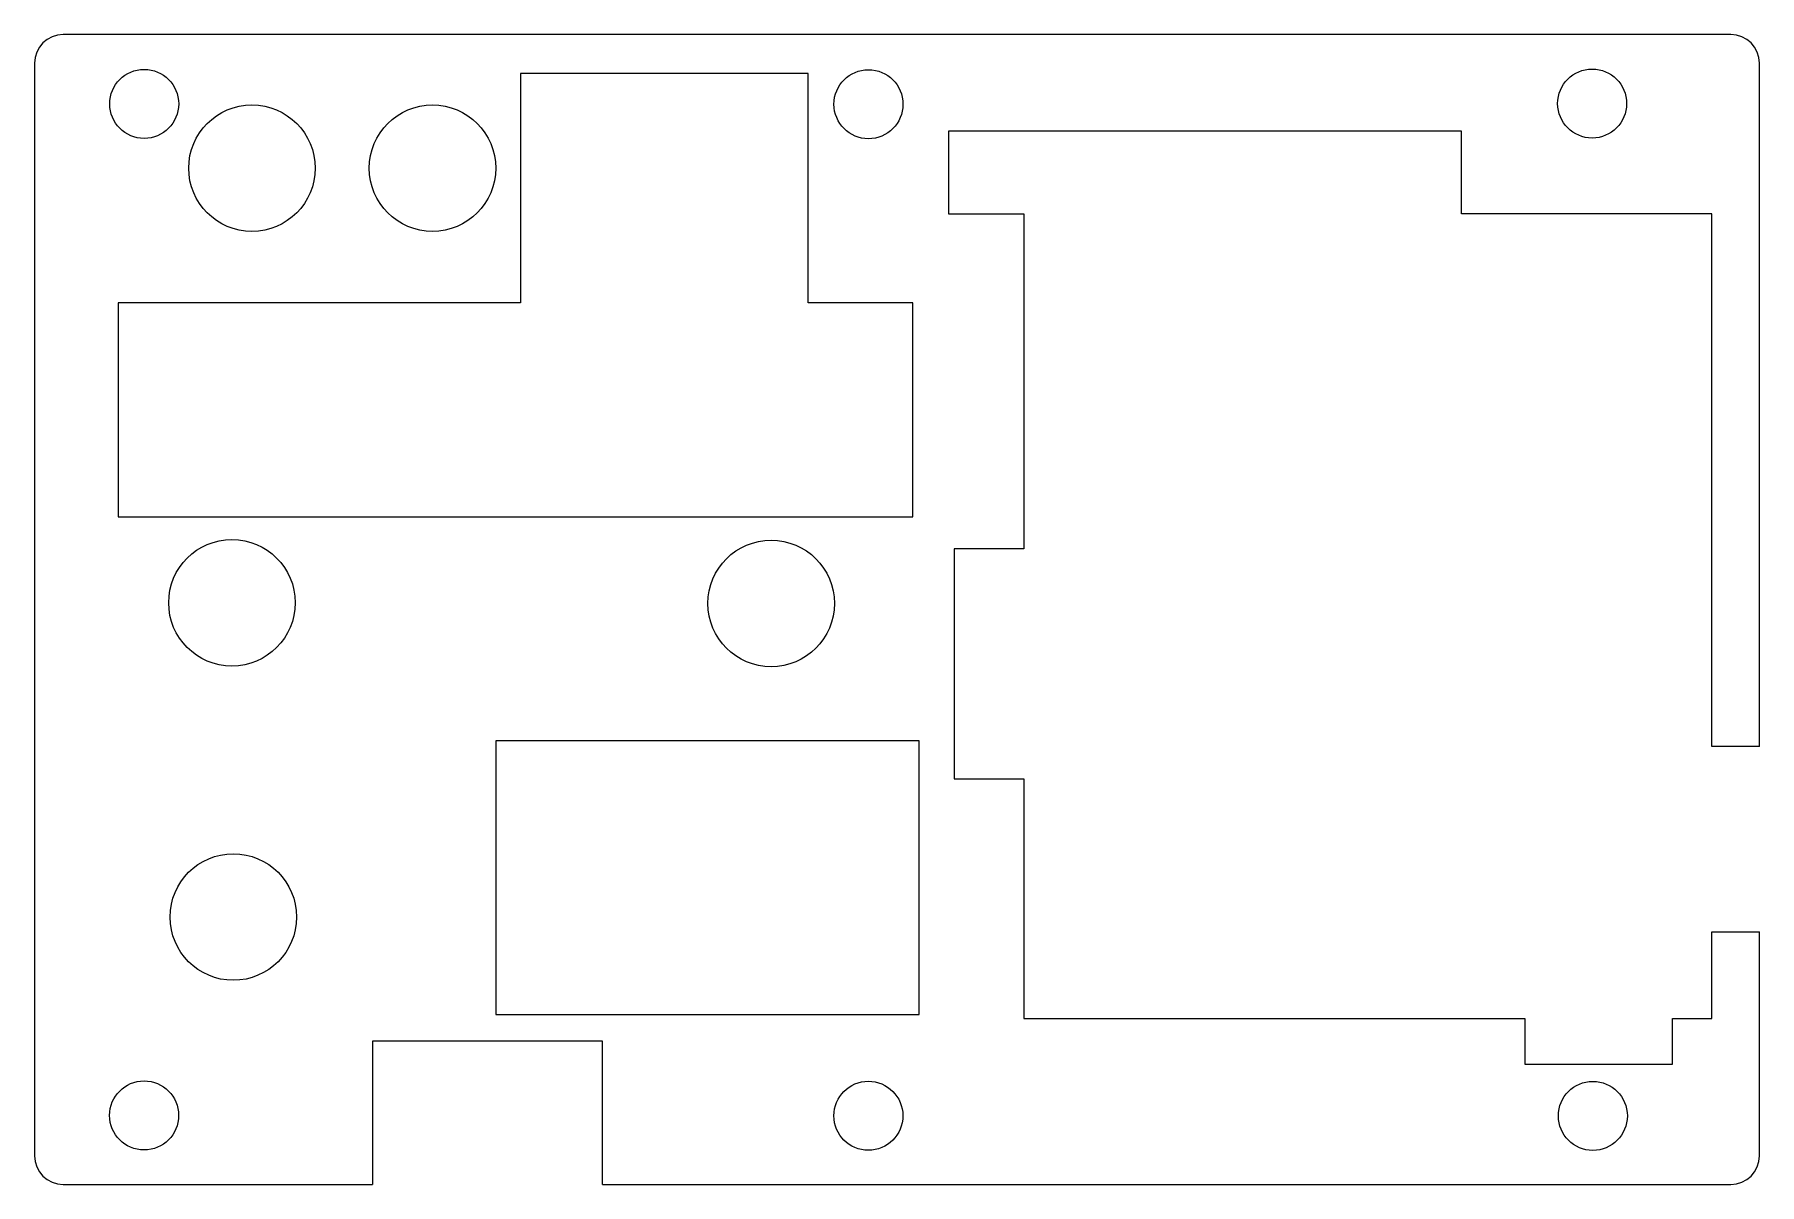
# Model space of a CAD drawing. Header units: millimetres. Extents: x 3 to 153, y 3 to 103.
import ezdxf

# ---------------------------------------------------------------- set-up
doc = ezdxf.new("R2010")
doc.units = ezdxf.units.MM
doc.layers.add('Body007', color=7, linetype='CONTINUOUS')

msp = doc.modelspace()

# ---------------------------------------------------------------- linework, layer by layer
at = {"layer": 'Body007'}
for p, q in [((5.01, 102.5, 3), (5.01, 102.5, 7)), ((150.01, 102.5, 3), (5.01, 102.5, 3)), ((150.01, 102.5, 7), (5.01, 102.5, 7)), ((5.01, 102.5, 3), (5.01, 102.5, 7)), ((150.01, 102.5, 3), (5.01, 102.5, 3)), ((150.01, 102.5, 7), (5.01, 102.5, 7)), ((150.01, 102.5, 3), (150.01, 102.5, 7)), ((150.01, 102.5, 3), (150.01, 102.5, 7)), ((2.51, 100, 3), (2.51, 100, 7)), ((2.51, 100, 3), (2.51, 5, 3)), ((2.51, 100, 7), (2.51, 5, 7)), ((2.51, 100, 3), (2.51, 100, 7)), ((2.51, 100, 3), (2.51, 5, 3)), ((2.51, 100, 7), (2.51, 5, 7)), ((69.78, 99.1, 3), (44.77, 99.1, 3)), ((44.77, 99.1, 3), (44.77, 79.17, 3)), ((69.78, 99.1, 7), (44.77, 99.1, 7)), ((44.77, 99.1, 7), (44.77, 79.17, 7)), ((69.78, 99.1, 7), (44.77, 99.1, 7)), ((44.77, 99.1, 7), (44.77, 99.1, 3)), ((69.78, 99.1, 3), (44.77, 99.1, 3)), ((44.77, 99.1, 7), (44.77, 79.17, 7)), ((44.77, 99.1, 3), (44.77, 79.17, 3)), ((44.77, 99.1, 7), (44.77, 99.1, 3)), ((69.78, 79.17, 3), (69.78, 99.1, 3)), ((69.78, 79.17, 7), (69.78, 99.1, 7)), ((69.78, 79.17, 7), (69.78, 99.1, 7)), ((69.78, 99.1, 7), (69.78, 99.1, 3)), ((69.78, 79.17, 3), (69.78, 99.1, 3)), ((69.78, 99.1, 7), (69.78, 99.1, 3)), ((152.51, 40.58, 3), (152.51, 100, 3)), ((152.51, 40.58, 7), (152.51, 100, 7)), ((152.51, 100, 3), (152.51, 100, 7)), ((152.51, 40.58, 3), (152.51, 100, 3)), ((152.51, 100, 3), (152.51, 100, 7)), ((152.51, 40.58, 7), (152.51, 100, 7)), ((15.05, 96.47, 7), (15.05, 96.47, 3)), ((15.05, 96.47, 7), (15.05, 96.47, 3)), ((78.03, 96.44, 7), (78.03, 96.44, 3)), ((78.03, 96.44, 7), (78.03, 96.44, 3)), ((140.96, 96.5, 7), (140.96, 96.5, 3)), ((140.96, 96.5, 7), (140.96, 96.5, 3)), ((126.59, 94.1, 3), (81.98, 94.1, 3)), ((81.98, 94.1, 3), (81.98, 86.91, 3)), ((126.59, 94.1, 7), (81.98, 94.1, 7)), ((81.98, 94.1, 7), (81.98, 86.91, 7)), ((126.59, 94.1, 7), (81.98, 94.1, 7)), ((81.98, 94.1, 7), (81.98, 94.1, 3)), ((126.59, 94.1, 3), (81.98, 94.1, 3)), ((81.98, 94.1, 7), (81.98, 86.91, 7)), ((81.98, 94.1, 3), (81.98, 86.91, 3)), ((81.98, 94.1, 7), (81.98, 94.1, 3)), ((126.59, 86.91, 3), (126.59, 94.1, 3)), ((126.59, 86.91, 7), (126.59, 94.1, 7)), ((126.59, 86.91, 7), (126.59, 94.1, 7)), ((126.59, 94.1, 7), (126.59, 94.1, 3)), ((126.59, 86.91, 3), (126.59, 94.1, 3)), ((126.59, 94.1, 7), (126.59, 94.1, 3)), ((26.92, 90.88, 7), (26.92, 90.88, 3)), ((26.92, 90.88, 7), (26.92, 90.88, 3)), ((42.62, 90.88, 7), (42.62, 90.88, 3)), ((42.62, 90.88, 7), (42.62, 90.88, 3)), ((81.98, 86.91, 3), (88.55, 86.91, 3)), ((81.98, 86.91, 7), (88.55, 86.91, 7)), ((81.98, 86.91, 7), (81.98, 86.91, 3)), ((81.98, 86.91, 7), (88.55, 86.91, 7)), ((81.98, 86.91, 3), (88.55, 86.91, 3)), ((81.98, 86.91, 7), (81.98, 86.91, 3)), ((88.55, 86.91, 3), (88.55, 57.77, 3)), ((88.55, 86.91, 7), (88.55, 57.77, 7)), ((88.55, 86.91, 7), (88.55, 86.91, 3)), ((88.55, 86.91, 7), (88.55, 57.77, 7)), ((88.55, 86.91, 3), (88.55, 57.77, 3)), ((88.55, 86.91, 7), (88.55, 86.91, 3)), ((148.38, 86.91, 3), (126.59, 86.91, 3)), ((148.38, 86.91, 7), (126.59, 86.91, 7)), ((148.38, 86.91, 7), (126.59, 86.91, 7)), ((126.59, 86.91, 7), (126.59, 86.91, 3)), ((148.38, 86.91, 3), (126.59, 86.91, 3)), ((126.59, 86.91, 7), (126.59, 86.91, 3)), ((148.38, 40.58, 3), (148.38, 86.91, 3)), ((148.38, 40.58, 7), (148.38, 86.91, 7)), ((148.38, 40.58, 7), (148.38, 86.91, 7)), ((148.38, 86.91, 7), (148.38, 86.91, 3)), ((148.38, 40.58, 3), (148.38, 86.91, 3)), ((148.38, 86.91, 7), (148.38, 86.91, 3)), ((44.77, 79.17, 3), (9.8, 79.17, 3)), ((9.8, 79.17, 3), (9.8, 60.55, 3)), ((44.77, 79.17, 7), (9.8, 79.17, 7)), ((9.8, 79.17, 7), (9.8, 60.55, 7)), ((44.77, 79.17, 7), (9.8, 79.17, 7)), ((9.8, 79.17, 7), (9.8, 79.17, 3)), ((44.77, 79.17, 3), (9.8, 79.17, 3)), ((9.8, 79.17, 7), (9.8, 60.55, 7)), ((9.8, 79.17, 3), (9.8, 60.55, 3)), ((9.8, 79.17, 7), (9.8, 79.17, 3)), ((44.77, 79.17, 7), (44.77, 79.17, 3)), ((44.77, 79.17, 7), (44.77, 79.17, 3)), ((78.9, 79.17, 3), (69.78, 79.17, 3)), ((78.9, 79.17, 7), (69.78, 79.17, 7)), ((78.9, 79.17, 7), (69.78, 79.17, 7)), ((69.78, 79.17, 7), (69.78, 79.17, 3)), ((78.9, 79.17, 3), (69.78, 79.17, 3)), ((69.78, 79.17, 7), (69.78, 79.17, 3)), ((78.9, 60.55, 3), (78.9, 79.17, 3)), ((78.9, 60.55, 7), (78.9, 79.17, 7)), ((78.9, 60.55, 7), (78.9, 79.17, 7)), ((78.9, 79.17, 7), (78.9, 79.17, 3)), ((78.9, 60.55, 3), (78.9, 79.17, 3)), ((78.9, 79.17, 7), (78.9, 79.17, 3)), ((9.8, 60.55, 3), (78.9, 60.55, 3)), ((9.8, 60.55, 7), (78.9, 60.55, 7)), ((9.8, 60.55, 7), (78.9, 60.55, 7)), ((9.8, 60.55, 3), (78.9, 60.55, 3)), ((9.8, 60.55, 7), (9.8, 60.55, 3)), ((9.8, 60.55, 7), (9.8, 60.55, 3)), ((78.9, 60.55, 7), (78.9, 60.55, 3)), ((78.9, 60.55, 7), (78.9, 60.55, 3)), ((88.55, 57.77, 3), (82.48, 57.77, 3)), ((82.48, 57.77, 3), (82.48, 37.78, 3)), ((88.55, 57.77, 7), (82.48, 57.77, 7)), ((82.48, 57.77, 7), (82.48, 37.78, 7)), ((88.55, 57.77, 7), (82.48, 57.77, 7)), ((82.48, 57.77, 7), (82.48, 57.77, 3)), ((88.55, 57.77, 3), (82.48, 57.77, 3)), ((82.48, 57.77, 7), (82.48, 37.78, 7)), ((82.48, 57.77, 3), (82.48, 37.78, 3)), ((82.48, 57.77, 7), (82.48, 57.77, 3)), ((88.55, 57.77, 7), (88.55, 57.77, 3)), ((88.55, 57.77, 7), (88.55, 57.77, 3)), ((25.18, 53.09, 7), (25.18, 53.09, 3)), ((25.18, 53.09, 7), (25.18, 53.09, 3)), ((72.07, 53.03, 7), (72.07, 53.03, 3)), ((72.07, 53.03, 7), (72.07, 53.03, 3)), ((79.44, 41.08, 3), (42.64, 41.08, 3)), ((42.64, 41.08, 3), (42.64, 17.28, 3)), ((79.44, 41.08, 7), (42.64, 41.08, 7)), ((42.64, 41.08, 7), (42.64, 17.28, 7)), ((79.44, 41.08, 7), (42.64, 41.08, 7)), ((42.64, 41.08, 7), (42.64, 41.08, 3)), ((79.44, 41.08, 3), (42.64, 41.08, 3)), ((42.64, 41.08, 7), (42.64, 17.28, 7)), ((42.64, 41.08, 3), (42.64, 17.28, 3)), ((42.64, 41.08, 7), (42.64, 41.08, 3)), ((79.44, 17.28, 3), (79.44, 41.08, 3)), ((79.44, 17.28, 7), (79.44, 41.08, 7)), ((79.44, 17.28, 7), (79.44, 41.08, 7)), ((79.44, 41.08, 7), (79.44, 41.08, 3)), ((79.44, 17.28, 3), (79.44, 41.08, 3)), ((79.44, 41.08, 7), (79.44, 41.08, 3)), ((152.51, 40.58, 3), (148.38, 40.58, 3)), ((152.51, 40.58, 7), (148.38, 40.58, 7)), ((152.51, 40.58, 7), (148.38, 40.58, 7)), ((148.38, 40.58, 7), (148.38, 40.58, 3)), ((152.51, 40.58, 3), (148.38, 40.58, 3)), ((148.38, 40.58, 7), (148.38, 40.58, 3)), ((152.51, 40.58, 7), (152.51, 40.58, 3)), ((152.51, 40.58, 7), (152.51, 40.58, 3)), ((82.48, 37.78, 3), (88.55, 37.78, 3)), ((82.48, 37.78, 7), (88.55, 37.78, 7)), ((82.48, 37.78, 7), (82.48, 37.78, 3)), ((82.48, 37.78, 7), (88.55, 37.78, 7)), ((82.48, 37.78, 3), (88.55, 37.78, 3)), ((82.48, 37.78, 7), (82.48, 37.78, 3)), ((88.55, 37.78, 3), (88.55, 16.95, 3)), ((88.55, 37.78, 7), (88.55, 16.95, 7)), ((88.55, 37.78, 7), (88.55, 37.78, 3)), ((88.55, 37.78, 7), (88.55, 16.95, 7)), ((88.55, 37.78, 3), (88.55, 16.95, 3)), ((88.55, 37.78, 7), (88.55, 37.78, 3)), ((25.3, 25.76, 7), (25.3, 25.76, 3)), ((25.3, 25.76, 7), (25.3, 25.76, 3)), ((148.38, 16.95, 3), (148.38, 24.47, 3)), ((148.38, 24.47, 3), (152.51, 24.47, 3)), ((148.38, 16.95, 7), (148.38, 24.47, 7)), ((148.38, 24.47, 7), (152.51, 24.47, 7)), ((148.38, 16.95, 7), (148.38, 24.47, 7)), ((148.38, 24.47, 7), (148.38, 24.47, 3)), ((148.38, 16.95, 3), (148.38, 24.47, 3)), ((148.38, 24.47, 7), (152.51, 24.47, 7)), ((148.38, 24.47, 3), (152.51, 24.47, 3)), ((148.38, 24.47, 7), (148.38, 24.47, 3)), ((152.51, 5, 3), (152.51, 24.47, 3)), ((152.51, 5, 7), (152.51, 24.47, 7)), ((152.51, 24.47, 3), (152.51, 24.47, 7)), ((152.51, 5, 3), (152.51, 24.47, 3)), ((152.51, 24.47, 3), (152.51, 24.47, 7)), ((152.51, 5, 7), (152.51, 24.47, 7)), ((42.64, 17.28, 3), (79.44, 17.28, 3)), ((42.64, 17.28, 7), (79.44, 17.28, 7)), ((42.64, 17.28, 7), (79.44, 17.28, 7)), ((42.64, 17.28, 3), (79.44, 17.28, 3)), ((42.64, 17.28, 7), (42.64, 17.28, 3)), ((42.64, 17.28, 7), (42.64, 17.28, 3)), ((79.44, 17.28, 7), (79.44, 17.28, 3)), ((79.44, 17.28, 7), (79.44, 17.28, 3)), ((88.55, 16.95, 3), (132.11, 16.95, 3)), ((88.55, 16.95, 7), (132.11, 16.95, 7)), ((88.55, 16.95, 7), (88.55, 16.95, 3)), ((88.55, 16.95, 7), (132.11, 16.95, 7)), ((88.55, 16.95, 3), (132.11, 16.95, 3)), ((88.55, 16.95, 7), (88.55, 16.95, 3)), ((132.11, 16.95, 3), (132.11, 12.96, 3)), ((132.11, 16.95, 7), (132.11, 12.96, 7)), ((132.11, 16.95, 7), (132.11, 16.95, 3)), ((132.11, 16.95, 7), (132.11, 12.96, 7)), ((132.11, 16.95, 3), (132.11, 12.96, 3)), ((132.11, 16.95, 7), (132.11, 16.95, 3)), ((144.95, 12.96, 3), (144.95, 16.95, 3)), ((144.95, 16.95, 3), (148.38, 16.95, 3)), ((144.95, 12.96, 7), (144.95, 16.95, 7)), ((144.95, 16.95, 7), (148.38, 16.95, 7)), ((144.95, 12.96, 7), (144.95, 16.95, 7)), ((144.95, 16.95, 7), (144.95, 16.95, 3)), ((144.95, 12.96, 3), (144.95, 16.95, 3)), ((144.95, 16.95, 7), (148.38, 16.95, 7)), ((144.95, 16.95, 3), (148.38, 16.95, 3)), ((144.95, 16.95, 7), (144.95, 16.95, 3)), ((148.38, 16.95, 7), (148.38, 16.95, 3)), ((148.38, 16.95, 7), (148.38, 16.95, 3)), ((51.91, 14.97, 3), (31.9, 14.97, 3)), ((31.9, 14.97, 3), (31.9, 2.5, 3)), ((51.91, 14.97, 7), (31.9, 14.97, 7)), ((31.9, 14.97, 7), (31.9, 2.5, 7)), ((51.91, 14.97, 7), (31.9, 14.97, 7)), ((31.9, 14.97, 7), (31.9, 14.97, 3)), ((51.91, 14.97, 3), (31.9, 14.97, 3)), ((31.9, 14.97, 7), (31.9, 2.5, 7)), ((31.9, 14.97, 3), (31.9, 2.5, 3)), ((31.9, 14.97, 7), (31.9, 14.97, 3)), ((51.91, 2.5, 3), (51.91, 14.97, 3)), ((51.91, 2.5, 7), (51.91, 14.97, 7)), ((51.91, 2.5, 7), (51.91, 14.97, 7)), ((51.91, 14.97, 7), (51.91, 14.97, 3)), ((51.91, 2.5, 3), (51.91, 14.97, 3)), ((51.91, 14.97, 7), (51.91, 14.97, 3)), ((132.11, 12.96, 3), (144.95, 12.96, 3)), ((132.11, 12.96, 7), (144.95, 12.96, 7)), ((132.11, 12.96, 7), (132.11, 12.96, 3)), ((132.11, 12.96, 7), (144.95, 12.96, 7)), ((132.11, 12.96, 3), (144.95, 12.96, 3)), ((132.11, 12.96, 7), (132.11, 12.96, 3)), ((144.95, 12.96, 7), (144.95, 12.96, 3)), ((144.95, 12.96, 7), (144.95, 12.96, 3)), ((15.04, 8.51, 7), (15.04, 8.51, 3)), ((15.04, 8.51, 7), (15.04, 8.51, 3)), ((78.02, 8.48, 7), (78.02, 8.48, 3)), ((78.02, 8.48, 7), (78.02, 8.48, 3)), ((141.02, 8.47, 7), (141.02, 8.47, 3)), ((141.02, 8.47, 7), (141.02, 8.47, 3)), ((2.51, 5, 3), (2.51, 5, 7)), ((2.51, 5, 3), (2.51, 5, 7)), ((152.51, 5, 3), (152.51, 5, 7)), ((152.51, 5, 3), (152.51, 5, 7)), ((5.01, 2.5, 3), (5.01, 2.5, 7)), ((5.01, 2.5, 3), (31.9, 2.5, 3)), ((5.01, 2.5, 7), (31.9, 2.5, 7)), ((5.01, 2.5, 3), (31.9, 2.5, 3)), ((5.01, 2.5, 7), (31.9, 2.5, 7)), ((5.01, 2.5, 3), (5.01, 2.5, 7)), ((31.9, 2.5, 3), (31.9, 2.5, 7)), ((31.9, 2.5, 3), (31.9, 2.5, 7)), ((51.91, 2.5, 3), (150.01, 2.5, 3)), ((51.91, 2.5, 7), (150.01, 2.5, 7)), ((51.91, 2.5, 3), (150.01, 2.5, 3)), ((51.91, 2.5, 7), (150.01, 2.5, 7)), ((51.91, 2.5, 7), (51.91, 2.5, 3)), ((51.91, 2.5, 7), (51.91, 2.5, 3)), ((150.01, 2.5, 3), (150.01, 2.5, 7)), ((150.01, 2.5, 3), (150.01, 2.5, 7))]:
    msp.add_line(p, q, dxfattribs=at)
for centre, radius in [((12.05, 96.47, 3), 3), ((12.05, 96.47, 7), 3), ((12.05, 96.47, 7), 3), ((12.05, 96.47, 3), 3), ((75.03, 96.44, 3), 3), ((75.03, 96.44, 7), 3), ((75.03, 96.44, 7), 3), ((75.03, 96.44, 3), 3), ((137.96, 96.5, 3), 3), ((137.96, 96.5, 7), 3), ((137.96, 96.5, 7), 3), ((137.96, 96.5, 3), 3), ((21.42, 90.88, 3), 5.5), ((21.42, 90.88, 7), 5.5), ((21.42, 90.88, 7), 5.5), ((21.42, 90.88, 3), 5.5), ((37.12, 90.88, 3), 5.5), ((37.12, 90.88, 7), 5.5), ((37.12, 90.88, 7), 5.5), ((37.12, 90.88, 3), 5.5), ((19.68, 53.09, 3), 5.5), ((19.68, 53.09, 7), 5.5), ((19.68, 53.09, 7), 5.5), ((19.68, 53.09, 3), 5.5), ((66.57, 53.03, 3), 5.5), ((66.57, 53.03, 7), 5.5), ((66.57, 53.03, 7), 5.5), ((66.57, 53.03, 3), 5.5), ((19.8, 25.76, 3), 5.5), ((19.8, 25.76, 7), 5.5), ((19.8, 25.76, 7), 5.5), ((19.8, 25.76, 3), 5.5), ((12.04, 8.51, 3), 3), ((12.04, 8.51, 7), 3), ((12.04, 8.51, 7), 3), ((12.04, 8.51, 3), 3), ((75.02, 8.48, 3), 3), ((75.02, 8.48, 7), 3), ((75.02, 8.48, 7), 3), ((75.02, 8.48, 3), 3), ((138.02, 8.47, 3), 3), ((138.02, 8.47, 7), 3), ((138.02, 8.47, 7), 3), ((138.02, 8.47, 3), 3)]:
    msp.add_circle(centre, radius, dxfattribs=at)
for centre, start, end in [((5.01, 100, 3), 90, 180), ((5.01, 100, 7), 90, 180), ((5.01, 100, 3), 90, 180), ((5.01, 100, 7), 90, 180), ((150.01, 100, 3), 0, 90), ((150.01, 100, 7), 0, 90), ((150.01, 100, 3), 0, 90), ((150.01, 100, 7), 0, 90), ((5.01, 5, 3), 180, -90), ((5.01, 5, 7), 180, -90), ((5.01, 5, 3), 180, -90), ((5.01, 5, 7), 180, -90), ((150.01, 5, 3), -90, 0), ((150.01, 5, 7), -90, 0), ((150.01, 5, 3), -90, 0), ((150.01, 5, 7), -90, 0)]:
    msp.add_arc(centre, 2.5, start, end, dxfattribs=at)

doc.saveas('drawing.dxf')
